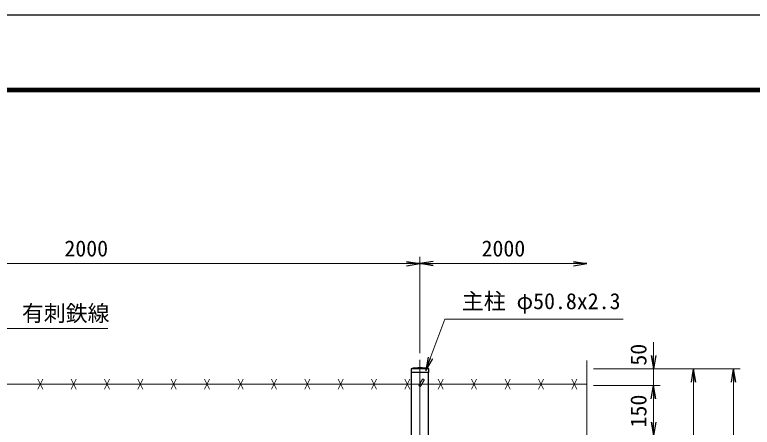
# Model space of a CAD drawing. Units: millimetres, scale not verified. Extents: x -4200 to 4200, y -2970 to 2970.
# Drawn here: x -2599 to -389, y 1735 to 2970 of the extents above; entities that cross this region are included whole.
import ezdxf
from ezdxf.enums import TextEntityAlignment as Align

# ---------------------------------------------------------------- set-up
doc = ezdxf.new("R2010")
doc.units = ezdxf.units.MM
doc.header["$LTSCALE"] = 10
doc.linetypes.add('USER1', pattern=[50.8, 31.75, -6.35, 6.35, -6.35])
for name, color, linetype, lineweight in [('0-1_D-BMK', 2, 'USER1', 13), ('0-2_D-STR1', 1, 'Continuous', 25), ('0-3_D-STR-DIM', 7, 'Continuous', 13), ('0-A_D-STR3', 3, 'Continuous', 13), ('0-B_D-STR-TXT', 7, 'Continuous', 13), ('0-C_D-TTL', 7, 'Continuous', 25)]:
    doc.layers.add(name, color=color, linetype=linetype, lineweight=lineweight)
doc.layers.add('0-4_0', color=7, linetype='Continuous')
doc.styles.add('ＭＳ ゴシック', font='')
doc.styles.get('ＭＳ ゴシック').set_extended_font_data('MS Gothic')

# ---------------------------------------------------------------- blocks, each defined once
blk = doc.blocks.new('_Open')
at = {"layer": '0-4_0'}
blk.add_line((-10, 1.667), (0, 0), dxfattribs=at)
blk.add_lwpolyline([(-10, -1.667), (0, 0), (-10, 0)], dxfattribs=at)

msp = doc.modelspace()

# ---------------------------------------------------------------- linework, layer by layer
at = {"layer": '0-1_D-BMK'}
msp.add_line((-1384.97, 1937.06), (-1384.97, -920), dxfattribs=at)
at = {"layer": '0-2_D-STR1'}
for p, q in [((-1358.37, 1910), (-1411.57, 1910)), ((-1411.57, 1910), (-1411.57, 1899)), ((-1358.37, 1899), (-1358.37, 1910)), ((-1358.37, 1899), (-1411.57, 1899)), ((-1410.37, 1463), (-1410.37, 1899)), ((-1359.57, 1463), (-1359.57, 1899))]:
    msp.add_line(p, q, dxfattribs=at)
msp.add_arc((-1384.97, 1793.57), 119.43, 77.13052, 102.86948, dxfattribs=at)
at = {"layer": '0-3_D-STR-DIM'}
for p, q in [((-1384.97, 1957.06), (-1384.97, 2245)), ((-1384.97, 1957.06), (-1384.97, 2245)), ((-3344.97, 2225), (-1424.97, 2225)), ((-1344.97, 2225), (-924.97, 2225)), ((-684.97, 1950), (-684.97, 1990)), ((-884.97, 1935), (-884.97, 510.65)), ((-864.97, 1910), (-424.97, 1910)), ((-864.97, 1910), (-664.97, 1910)), ((-864.97, 1910), (-544.97, 1910)), ((-684.97, 1860), (-684.97, 1910)), ((-864.97, 1860), (-664.97, 1860)), ((-864.97, 1860), (-664.97, 1860)), ((-564.97, 1500), (-564.97, 1870)), ((-444.97, 1870), (-444.97, -850)), ((-684.97, 1750), (-684.97, 1820)), ((-684.97, 1820), (-684.97, 1780))]:
    msp.add_line(p, q, dxfattribs=at)
at = {"layer": '0-A_D-STR3'}
for p, q in [((-2529.97, 1849), (-2514.97, 1879)), ((-2529.97, 1879), (-2514.97, 1849)), ((-2429.97, 1849), (-2414.97, 1879)), ((-2429.97, 1879), (-2414.97, 1849)), ((-2329.97, 1849), (-2314.97, 1879)), ((-2329.97, 1879), (-2314.97, 1849)), ((-2229.97, 1849), (-2214.97, 1879)), ((-2229.97, 1879), (-2214.97, 1849)), ((-2129.97, 1849), (-2114.97, 1879)), ((-2129.97, 1879), (-2114.97, 1849)), ((-2029.97, 1849), (-2014.97, 1879)), ((-2029.97, 1879), (-2014.97, 1849)), ((-1929.97, 1849), (-1914.97, 1879)), ((-1929.97, 1879), (-1914.97, 1849)), ((-1829.97, 1849), (-1814.97, 1879)), ((-1829.97, 1879), (-1814.97, 1849)), ((-1729.97, 1849), (-1714.97, 1879)), ((-1729.97, 1879), (-1714.97, 1849)), ((-1629.97, 1849), (-1614.97, 1879)), ((-1629.97, 1879), (-1614.97, 1849)), ((-1529.97, 1849), (-1514.97, 1879)), ((-1529.97, 1879), (-1514.97, 1849)), ((-1429.97, 1849), (-1414.97, 1879)), ((-1429.97, 1879), (-1414.97, 1849)), ((-1387.57, 1861.5), (-1377.68, 1878.64)), ((-1329.97, 1849), (-1314.97, 1879)), ((-1329.97, 1879), (-1314.97, 1849)), ((-1229.97, 1849), (-1214.97, 1879)), ((-1229.97, 1879), (-1214.97, 1849)), ((-1129.97, 1849), (-1114.97, 1879)), ((-1129.97, 1879), (-1114.97, 1849)), ((-1029.97, 1849), (-1014.97, 1879)), ((-1029.97, 1879), (-1014.97, 1849)), ((-929.97, 1849), (-914.97, 1879)), ((-929.97, 1879), (-914.97, 1849)), ((-884.97, 1864), (-3384.97, 1864)), ((-1382.38, 1858.5), (-1372.48, 1875.64))]:
    msp.add_line(p, q, dxfattribs=at)
msp.add_arc((-1384.97, 1860), 3, 150, 330, dxfattribs=at)
msp.add_ellipse((-1375.08, 1877.14), major_axis=(-2.6, 1.5), ratio=0.5, start_param=3.1415927, end_param=6.2831853, dxfattribs=at)
at = {"layer": '0-B_D-STR-TXT'}
for points in [[(-775.52, 2058), (-1310.2, 2058), (-1366.89, 1906.66)], [(-2320.41, 2030.47), (-2629.97, 2030.47), (-2761.74, 1565.92)]]:
    msp.add_lwpolyline(points, dxfattribs=at)
at = {"layer": '0-C_D-TTL', "color": 2}
msp.add_lwpolyline([(-4200, 2970), (4200, 2970), (4200, -2970), (-4200, -2970)], close=True, dxfattribs=at)
at = {"layer": '0-C_D-TTL'}
for points in [[(-3930, 2750), (3930, 2750), (3930, -2750), (-3930, -2750)], [(-3927.5, 2747.5), (3927.5, 2747.5), (3927.5, -2747.5), (-3927.5, -2747.5)], [(-3925, 2745), (3925, 2745), (3925, -2745), (-3925, -2745)], [(-3922.5, 2742.5), (3922.5, 2742.5), (3922.5, -2742.5), (-3922.5, -2742.5)], [(-3920, 2740), (3920, 2740), (3920, -2740), (-3920, -2740)]]:
    msp.add_lwpolyline(points, close=True, dxfattribs=at)

# ---------------------------------------------------------------- block references
at = {"layer": '0-3_D-STR-DIM', "xscale": 4, "yscale": 4}
for p in [(-1384.97, 2225), (-884.97, 2225)]:
    msp.add_blockref('_Open', p, dxfattribs=at)
for p, rotation in [((-1384.97, 2225), 180), ((-684.97, 1910), 270), ((-564.97, 1910), 90), ((-444.97, 1910), 90), ((-684.97, 1860), 90), ((-684.97, 1860), 90), ((-684.97, 1710), 270)]:
    msp.add_blockref('_Open', p, dxfattribs=dict(at, rotation=rotation))
at = {"layer": '0-B_D-STR-TXT', "xscale": 4, "yscale": 4, "rotation": 249.46512}
msp.add_blockref('_Open', (-1367.59, 1904.78), dxfattribs=at)

# ---------------------------------------------------------------- texts
at = {"layer": '0-3_D-STR-DIM', "style": 'ＭＳ ゴシック'}
for p in [(-2450.22, 2231.75), (-1200.22, 2231.75)]:
    msp.add_text('2000', height=48.09, dxfattribs=at).set_placement(p, align=Align.BOTTOM_LEFT)
for s, p in [('50', (-691.72, 1919.28)), ('150', (-691.72, 1734.35))]:
    msp.add_text(s, height=48.09, rotation=90, dxfattribs=at).set_placement(p, align=Align.BOTTOM_LEFT)
at = {"layer": '0-B_D-STR-TXT', "style": 'ＭＳ ゴシック'}
for s, p in [('主柱 φ50.8x2.3', (-1259.28, 2074.01)), ('有刺鉄線', (-2577.52, 2037.64))]:
    msp.add_text(s, height=48.09, dxfattribs=at).set_placement(p, align=Align.BOTTOM_LEFT)

doc.saveas('drawing.dxf')
